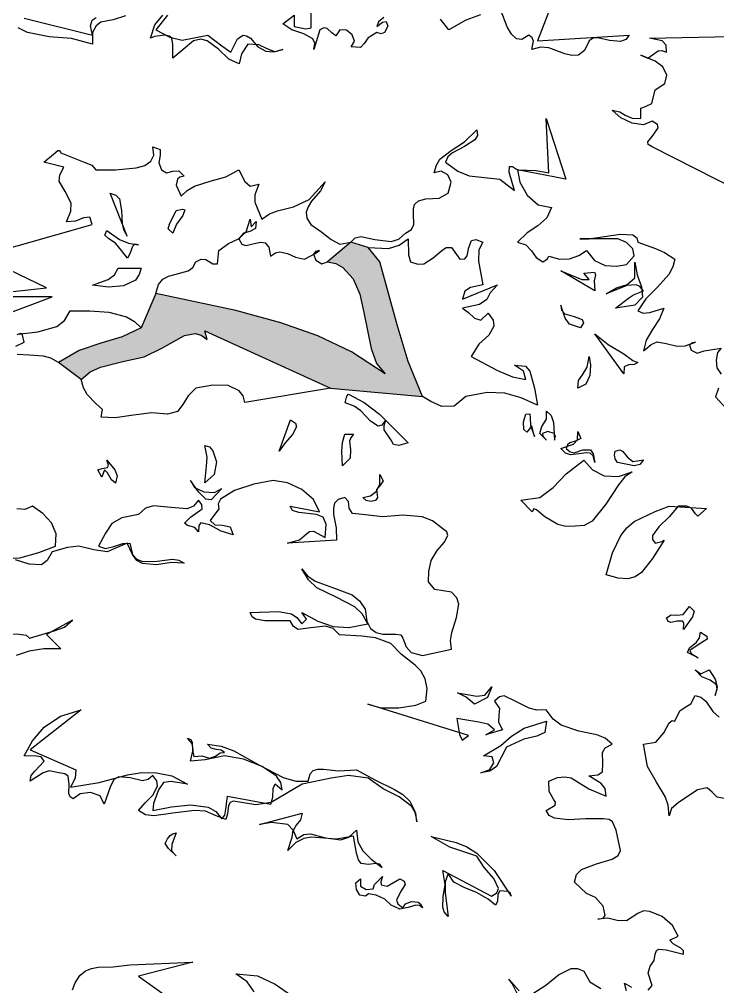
# Model space of a CAD drawing. Header units: millimetres. Extents: x 2403 to 72627, y 1744 to 50777.
# Drawn here: x 6985 to 11724, y 12746 to 19310 of the extents above; entities that cross this region are included whole.
import ezdxf

# ---------------------------------------------------------------- set-up
doc = ezdxf.new("R2010")
doc.units = ezdxf.units.MM
doc.layers.add('dwgmodels.com', color=250, linetype='Continuous')

# ---------------------------------------------------------------- blocks, each defined once
blk = doc.blocks.new('K15-2')
at = {"lineweight": -2}
h = blk.add_hatch(color=256, dxfattribs=at)
h.dxf.hatch_style = 1
h.set_gradient(color1=(127, 95, 63), one_color=1, tint=1, name='INVHEMISPHERICAL')
h.paths.add_polyline_path([(-241.4, 2795.9), (-259.4, 2839.9), (-273.4, 2886.4), (-295.4, 2965.9), (-309.9, 2983.9), (-331.9, 2990.9), (-361.4, 2965.9), (-350.9, 2963.9), (-341.9, 2958.9), (-328.9, 2944.4), (-320.4, 2924.9), (-315.4, 2901.9), (-306.4, 2856.4), (-299.4, 2837.4), (-288.4, 2824.4), (-330.9, 2852.4), (-373.4, 2872.4), (-420.4, 2888.9), (-476.9, 2904.4), (-577.9, 2925.9), (-596.4, 2882.4), (-620.4, 2871.4), (-647.4, 2863.4), (-674.9, 2853.9), (-700.9, 2838.9), (-672.4, 2817.4), (-660.9, 2826.9), (-647.9, 2832.9), (-619.9, 2839.9), (-592.9, 2845.9), (-570.4, 2856.9), (-541.9, 2872.9), (-528.4, 2875.4), (-520.9, 2873.4), (-513.4, 2867.9), (-516.4, 2878.9), (-357.4, 2806.4)])
for p, q in [((-331.9, 2990.9), (-361.4, 2965.9)), ((-309.9, 2983.9), (-331.9, 2990.9)), ((-577.9, 2925.9), (-596.4, 2882.4)), ((-672.4, 2817.4), (-700.9, 2838.9)), ((-357.4, 2806.4), (-241.4, 2795.9))]:
    blk.add_line(p, q)
at = {"linetype": 'Continuous'}
for points in [[(-67.4, 3320.4), (-96.4, 3244.9), (19.6, 3251.9), (15.1, 3246.4), (8.6, 3243.9), (-5.4, 3245.4), (-19.9, 3248.9), (-25.9, 3248.4), (-30.9, 3244.9), (-36.9, 3232.9), (-44.4, 3226.9), (-52.9, 3226.4), (-61.9, 3228.4), (-81.9, 3235.9), (-92.4, 3236.9), (-103.4, 3233.9), (-101.4, 3244.4), (-102.9, 3248.9), (-107.4, 3251.9), (-115.9, 3246.4), (-122.9, 3247.4), (-128.9, 3253.4), (-134.4, 3262.4), (-149.9, 3302.4)], [(-168.4, 3277.9), (-186.9, 3270.9), (-208.4, 3258.9), (-218.9, 3272.4)], [(-290.4, 3274.4), (-296.9, 3268.9), (-298.9, 3262.9), (-291.9, 3268.4), (-287.4, 3269.4), (-285.4, 3263.4), (-289.4, 3255.4), (-293.4, 3253.9), (-298.9, 3255.4), (-309.9, 3248.9), (-314.9, 3241.4), (-319.9, 3236.4), (-331.4, 3237.4), (-327.4, 3244.4), (-330.4, 3252.4), (-337.4, 3258.4), (-345.9, 3258.9), (-350.9, 3251.4), (-355.9, 3254.9), (-361.9, 3260.4), (-365.9, 3261.4), (-370.9, 3258.9), (-378.4, 3233.9), (-377.4, 3241.9), (-379.9, 3247.4), (-391.4, 3253.9), (-406.4, 3258.9), (-417.9, 3266.4), (-403.4, 3277.4), (-403.4, 3262.9), (-388.9, 3259.9), (-381.9, 3261.4), (-381.9, 3269.9), (-381.9, 3279.9)], [(-563.4, 3277.4), (-577.9, 3258.9), (-560.4, 3249.4), (-544.9, 3245.9), (-512.4, 3251.9), (-494.9, 3238.4), (-483.4, 3230.4), (-474.9, 3247.4), (-467.9, 3251.9), (-463.4, 3251.4), (-458.4, 3248.4), (-449.4, 3237.4), (-439.4, 3231.9), (-428.9, 3230.9), (-417.9, 3233.9), (-427.9, 3230.9), (-437.4, 3234.9), (-447.9, 3239.9), (-461.9, 3240.9), (-469.9, 3228.4), (-472.9, 3215.9), (-485.9, 3221.9), (-498.9, 3234.4), (-513.4, 3244.9), (-521.4, 3246.9), (-530.4, 3244.9), (-556.4, 3222.9), (-556.4, 3240.4), (-557.9, 3248.4), (-561.4, 3250.9), (-566.9, 3251.9), (-579.9, 3250.4), (-584.9, 3248.4), (-579.4, 3264.9), (-569.4, 3277.4)], [(-616.4, 3276.4), (-631.9, 3271.4), (-647.4, 3268.4), (-653.4, 3263.9), (-657.9, 3255.4), (-657.9, 3240.9), (-684.4, 3247.9), (-712.9, 3249.9), (-739.9, 3255.4), (-751.9, 3261.4)], [(-744.4, 3273.4), (-657.9, 3251.9), (-660.4, 3263.9), (-658.4, 3270.9), (-653.4, 3274.4)], [(-444.4, 3019.9), (-434.4, 3026.4), (-424.4, 3030.4), (-404.4, 3035.4), (-384.4, 3044.4), (-364.4, 3066.9), (-370.4, 3055.4), (-381.4, 3042.4), (-385.9, 3035.4), (-388.4, 3028.4), (-387.4, 3020.9), (-382.4, 3012.9), (-368.4, 3003.4), (-356.9, 2993.9), (-345.9, 2988.4), (-331.9, 2990.9), (-326.4, 2996.4), (-319.4, 2997.9), (-301.4, 2993.9), (-280.9, 2991.4), (-271.4, 2994.4), (-262.9, 3001.9), (-255.4, 3006.9), (-252.4, 3012.9), (-252.9, 3026.4), (-252.9, 3032.9), (-251.4, 3038.4), (-246.4, 3042.9), (-237.4, 3045.4), (-220.4, 3046.4), (-208.9, 3052.4), (-205.4, 3066.4), (-209.4, 3075.9), (-217.9, 3080.4), (-226.9, 3078.4), (-223.9, 3087.9), (-219.4, 3095.4), (-205.4, 3106.4), (-188.4, 3117.4), (-172.9, 3132.4), (-171.9, 3125.4), (-175.4, 3119.9), (-188.4, 3111.4), (-203.4, 3103.4), (-209.4, 3098.4), (-212.4, 3091.9), (-196.9, 3080.4), (-182.4, 3074.4), (-143.9, 3070.4), (-125.4, 3055.9), (-131.9, 3078.9), (-131.4, 3086.4), (-127.9, 3086.4), (-121.4, 3081.9), (-97.9, 3081.4), (-81.9, 3078.4), (-85.4, 3146.9), (-60.4, 3070.4), (-121.4, 3081.9), (-118.4, 3066.4), (-109.4, 3049.9), (-95.4, 3037.9), (-78.4, 3034.4), (-84.4, 3021.4), (-95.9, 3011.4), (-109.4, 3002.4), (-121.4, 2990.9), (-110.9, 2987.4), (-103.9, 2979.9), (-97.9, 2971.4), (-89.4, 2965.9), (-83.9, 2969.4), (-81.9, 2972.9), (-68.4, 2969.4), (-55.9, 2969.9), (-43.9, 2973.9), (-34.4, 2980.4), (-24.4, 2967.4), (-10.9, 2961.4), (3.6, 2960.4), (16.1, 2962.4), (25.6, 2973.4), (24.1, 2982.4), (16.1, 2990.4), (5.1, 2994.9), (-31.9, 2994.9), (-42.9, 2994.9), (-31.4, 2994.9), (8.1, 3000.9), (24.1, 2999.9), (29.1, 2996.4), (30.6, 2990.9), (52.6, 2982.9), (64.1, 2977.9), (77.1, 2969.4), (74.6, 2959.4), (69.6, 2949.9), (55.1, 2933.9), (40.6, 2919.4), (30.6, 2903.9), (37.1, 2900.9), (45.6, 2901.9), (63.1, 2907.4), (57.6, 2893.9), (49.1, 2880.4), (41.1, 2866.9), (37.6, 2853.4), (47.1, 2861.4), (54.6, 2864.9), (66.1, 2862.9), (80.1, 2859.4), (90.1, 2859.9), (103.1, 2864.4), (98.1, 2863.4), (95.6, 2860.9), (97.6, 2854.4), (105.1, 2850.4), (114.1, 2853.4), (135.6, 2856.9), (131.1, 2851.4), (129.1, 2841.9), (130.1, 2831.9), (135.6, 2823.9)], [(132.1, 2806.4), (128.6, 2795.4), (151.6, 2770.4)], [(157.1, 3055.9), (48.6, 3110.9), (43.6, 3113.9), (43.1, 3117.4), (49.6, 3125.9), (56.1, 3134.9), (55.1, 3139.4), (48.6, 3143.4), (37.6, 3138.9), (23.1, 3140.9), (9.1, 3147.9), (-1.9, 3157.4), (7.6, 3155.4), (14.6, 3150.9), (23.1, 3147.4), (34.1, 3146.9), (34.1, 3159.9), (40.1, 3161.9), (48.1, 3165.9), (52.1, 3182.9), (64.6, 3190.9), (67.1, 3201.4), (62.1, 3211.9), (52.1, 3219.4), (34.1, 3226.9), (43.1, 3222.9), (49.1, 3227.4), (56.1, 3232.4), (60.6, 3232.9), (66.6, 3230.4), (66.1, 3239.4), (61.1, 3244.9), (45.1, 3248.4), (230.1, 3251.9)], [(-683.4, 2046.9), (-679.9, 2055.9), (-673.9, 2064.9), (-666.9, 2070.9), (-659.4, 2073.9), (-650.9, 2075.4), (-631.9, 2075.9), (-610.9, 2078.4), (-531.4, 2081.9), (-599.9, 2063.9), (-567.4, 2040.9)], [(-453.9, 2044.4), (-462.9, 2056.9), (-476.9, 2066.9), (-449.9, 2064.4), (-427.4, 2053.9), (-406.9, 2039.9)], [(-121.4, 2041.4), (-128.4, 2054.9), (-132.4, 2060.4), (-119.4, 2045.4)], [(-103.4, 2041.4), (-85.9, 2052.9), (-69.9, 2065.9), (-53.9, 2073.9), (-45.9, 2073.9), (-37.9, 2070.4), (-30.4, 2056.9), (-16.4, 2048.4)], [(16.1, 2045.4), (13.6, 2055.4), (22.6, 2050.4)], [(43.6, 2046.4), (48.6, 2052.4), (43.6, 2067.9), (46.1, 2076.9), (51.1, 2083.9), (52.1, 2091.9), (54.1, 2096.4), (57.1, 2098.4), (66.1, 2097.4), (88.1, 2091.9), (88.1, 2095.9), (84.6, 2099.4), (75.1, 2104.9), (70.6, 2109.4), (81.1, 2114.4), (74.1, 2127.9), (61.1, 2139.4), (45.6, 2145.9), (37.6, 2146.4), (30.6, 2143.4), (16.1, 2133.9), (4.1, 2134.4), (-7.4, 2137.4), (-19.9, 2135.9), (-13.4, 2137.4), (-10.9, 2140.9), (-13.4, 2152.4), (-22.9, 2163.4), (-34.4, 2168.4), (-49.4, 2182.9), (-46.9, 2192.4), (-40.9, 2198.9), (-21.9, 2205.9), (-1.9, 2211.9), (5.6, 2216.4), (8.6, 2222.9), (3.1, 2248.4), (-1.4, 2258.9), (-5.9, 2261.9), (-12.9, 2262.9), (-35.4, 2262.9), (-57.4, 2261.4), (-74.9, 2263.4), (-81.4, 2266.9), (-85.4, 2273.4), (-73.9, 2279.9), (-73.4, 2283.9), (-75.9, 2287.4), (-81.4, 2297.4), (-81.9, 2310.4), (-70.9, 2314.9), (-61.9, 2315.9), (-53.9, 2314.4), (-46.9, 2310.4), (-31.4, 2300.4), (-9.4, 2291.4), (-10.9, 2300.9), (-15.9, 2307.4), (-31.4, 2316.9), (-19.9, 2318.4), (-14.4, 2321.9), (-13.9, 2332.9), (-14.4, 2346.4), (-10.9, 2352.4), (-1.9, 2356.9), (-10.9, 2364.4), (-21.4, 2368.9), (-43.9, 2373.4), (-66.4, 2380.9), (-76.4, 2388.4), (-85.4, 2400.4), (-96.9, 2399.9), (-106.9, 2402.4), (-124.4, 2411.4), (-138.4, 2417.9), (-144.4, 2416.9), (-150.4, 2411.4), (-144.4, 2401.9), (-144.9, 2393.4), (-145.4, 2384.9), (-140.4, 2374.9), (-157.9, 2369.9), (-161.4, 2368.9), (-150.4, 2374.9), (-158.9, 2382.4), (-170.4, 2384.9), (-197.9, 2389.4), (-194.9, 2369.4), (-191.4, 2361.9), (-183.4, 2367.9), (-310.4, 2407.4), (-293.9, 2402.9), (-271.4, 2402.9), (-249.9, 2406.4), (-237.4, 2411.4), (-235.4, 2427.4), (-237.9, 2439.4), (-243.4, 2449.4), (-250.9, 2456.9), (-267.9, 2470.4), (-281.4, 2483.9), (-300.9, 2491.4), (-317.9, 2493.4), (-346.4, 2494.9), (-354.4, 2502.9), (-363.9, 2505.9), (-382.4, 2503.9), (-398.4, 2501.9), (-404.4, 2505.4), (-408.4, 2512.9), (-440.4, 2512.9), (-452.4, 2514.9), (-456.4, 2517.9), (-458.9, 2523.4), (-423.4, 2524.4), (-406.9, 2521.4), (-399.9, 2516.9), (-393.9, 2508.9), (-387.9, 2514.9), (-393.9, 2523.4), (-373.4, 2512.4), (-354.4, 2505.4), (-334.4, 2504.4), (-310.4, 2508.9), (-317.4, 2521.4), (-326.9, 2530.4), (-350.4, 2542.4), (-374.9, 2554.4), (-385.4, 2564.4), (-393.9, 2578.4), (-386.4, 2569.4), (-376.9, 2562.9), (-353.9, 2554.4), (-330.4, 2545.4), (-320.9, 2537.9), (-313.9, 2527.4), (-311.9, 2512.4), (-306.9, 2502.9), (-299.9, 2497.9), (-291.4, 2495.9), (-274.9, 2495.9), (-268.9, 2494.9), (-266.4, 2490.9), (-261.9, 2479.9), (-255.9, 2472.9), (-241.4, 2468.9), (-204.9, 2476.9), (-205.9, 2487.9), (-204.4, 2497.9), (-198.4, 2516.9), (-195.4, 2533.9), (-197.9, 2541.9), (-204.9, 2548.9), (-225.9, 2552.4), (-233.9, 2561.9), (-233.4, 2574.9), (-230.4, 2588.9), (-222.9, 2601.4), (-213.9, 2611.4), (-209.4, 2620.4), (-210.9, 2624.9), (-215.9, 2628.9), (-228.9, 2638.9), (-241.9, 2643.9), (-266.4, 2645.9), (-291.4, 2643.9), (-317.4, 2646.9), (-329.9, 2648.4), (-333.9, 2654.9), (-334.9, 2663.4), (-339.4, 2668.4), (-347.9, 2665.9), (-352.4, 2661.4), (-353.9, 2654.9), (-353.9, 2646.9), (-350.4, 2629.9), (-349.9, 2614.4), (-411.9, 2610.9), (-396.9, 2614.9), (-387.9, 2622.4), (-383.9, 2625.4), (-378.9, 2625.9), (-364.4, 2617.9), (-362.9, 2634.9), (-366.9, 2643.4), (-375.4, 2646.9), (-397.4, 2649.4), (-405.4, 2651.9), (-408.4, 2657.4), (-371.4, 2650.4), (-378.9, 2665.9), (-393.9, 2678.4), (-411.9, 2686.9), (-429.9, 2689.9), (-454.4, 2685.4), (-478.9, 2677.4), (-496.4, 2666.4), (-499.4, 2660.4), (-498.4, 2653.9), (-509.4, 2639.4), (-503.4, 2633.9), (-493.9, 2633.4), (-484.4, 2631.4), (-480.4, 2621.4), (-495.4, 2625.9), (-510.4, 2633.9), (-521.4, 2636.4), (-523.9, 2632.9), (-524.4, 2624.9), (-528.9, 2630.4), (-537.9, 2632.9), (-541.9, 2635.9), (-534.4, 2643.4), (-519.4, 2653.9), (-519.9, 2659.4), (-524.4, 2664.9), (-530.4, 2657.4), (-538.4, 2653.9), (-558.9, 2655.9), (-580.9, 2657.9), (-590.9, 2654.9), (-599.9, 2646.9), (-620.9, 2642.9), (-633.4, 2635.4), (-641.4, 2623.4), (-650.4, 2606.9), (-641.4, 2603.9), (-630.9, 2606.4), (-619.9, 2610.4), (-610.9, 2610.9), (-607.4, 2596.4), (-601.9, 2590.4), (-594.9, 2587.4), (-576.4, 2587.9), (-556.9, 2590.4), (-548.9, 2589.4), (-542.4, 2585.4), (-558.4, 2586.4), (-577.4, 2583.4), (-594.9, 2584.9), (-601.9, 2588.9), (-607.4, 2596.4), (-614.4, 2610.9), (-639.4, 2599.9), (-656.4, 2602.4), (-675.4, 2606.9), (-689.4, 2605.4), (-708.9, 2599.9), (-715.4, 2588.9), (-722.4, 2583.4), (-737.9, 2584.4), (-755.4, 2589.9)], [(-775.4, 2590.9), (-749.9, 2592.4), (-725.9, 2598.9), (-704.9, 2606.9), (-703.9, 2622.4), (-709.9, 2636.4), (-720.9, 2648.4), (-733.9, 2657.4), (-743.4, 2653.4), (-753.4, 2653.9)], [(-871.4, 2860.9), (-708.9, 2921.9), (-820.9, 2921.9), (-715.9, 2932.9), (-799.4, 2972.9), (-658.4, 3012.9), (-661.4, 3022.4), (-669.4, 3021.4), (-679.4, 3017.4), (-690.9, 3016.4), (-685.4, 3029.9), (-684.9, 3039.9), (-692.4, 3054.9), (-699.9, 3067.9), (-699.4, 3075.9), (-694.4, 3085.4), (-719.4, 3091.9), (-707.4, 3101.9), (-701.9, 3106.4), (-699.4, 3106.4), (-697.9, 3103.4), (-668.4, 3091.9), (-658.9, 3087.9), (-653.9, 3081.9), (-628.9, 3081.9), (-602.9, 3084.4), (-591.9, 3087.4), (-584.4, 3092.9), (-580.4, 3100.4), (-581.9, 3110.9), (-572.4, 3107.9), (-572.4, 3100.4), (-574.4, 3090.9), (-570.9, 3081.9), (-564.4, 3078.4), (-556.4, 3080.4), (-548.9, 3080.9), (-542.4, 3073.9), (-547.9, 3072.9), (-550.9, 3070.4), (-552.4, 3062.9), (-545.9, 3048.9), (-538.4, 3055.9), (-529.4, 3061.4), (-509.4, 3067.9), (-489.9, 3073.4), (-473.4, 3081.9), (-465.9, 3067.4), (-458.9, 3061.4), (-447.9, 3063.9), (-452.9, 3050.4), (-452.9, 3041.4), (-444.4, 3019.9), (-434.4, 3026.4)], [(-635.9, 3052.4), (-628.4, 3049.9), (-623.9, 3045.4), (-621.4, 3030.9), (-620.4, 3013.9), (-618.4, 3005.9), (-614.4, 2998.4), (-635.9, 3052.4)], [(-552.4, 3030.9), (-544.4, 3032.4), (-541.4, 3031.4), (-543.9, 3024.4), (-551.9, 3013.4), (-556.4, 3001.9), (-562.4, 3007.4), (-560.9, 3013.4), (-552.4, 3030.9)], [(-458.9, 3019.9), (-457.9, 3009.9), (-451.4, 3016.9), (-452.4, 3007.9), (-459.4, 3004.4), (-467.4, 3001.9), (-473.4, 2994.9), (-469.4, 2988.4), (-464.4, 2986.4), (-451.9, 2989.4), (-445.4, 2990.9), (-439.9, 2989.9), (-435.4, 2984.4), (-433.4, 2972.9), (-426.9, 2977.4), (-421.4, 2978.4), (-411.9, 2976.4), (-401.9, 2971.9), (-390.4, 2969.4), (-376.9, 2976.4), (-371.4, 2980.4), (-376.4, 2978.9), (-378.9, 2975.4), (-375.9, 2967.9), (-368.4, 2963.4), (-361.4, 2965.9), (-350.9, 2963.9), (-341.9, 2958.9), (-328.9, 2944.4), (-320.4, 2924.9), (-315.4, 2901.9), (-306.4, 2856.4), (-299.4, 2837.4), (-288.4, 2824.4), (-330.9, 2852.4), (-373.4, 2872.4), (-420.4, 2888.9), (-476.9, 2904.4), (-577.9, 2925.9), (-574.9, 2937.4), (-569.4, 2943.9), (-561.9, 2947.9), (-553.9, 2949.9), (-537.4, 2954.4), (-531.4, 2958.9), (-527.4, 2965.9), (-520.9, 2969.4), (-514.9, 2968.9), (-505.9, 2963.4), (-500.4, 2963.4), (-498.4, 2980.4), (-486.4, 2988.9), (-473.9, 2994.9), (-463.9, 3003.9), (-458.9, 3019.9)], [(-639.9, 3005.4), (-623.9, 2993.9), (-612.4, 2989.4), (-599.9, 2987.4), (-604.4, 2988.4), (-607.4, 2985.4), (-610.9, 2975.9), (-613.9, 2970.4), (-621.4, 2980.4), (-628.9, 2989.4), (-637.4, 2994.9), (-642.4, 2999.4), (-639.9, 3005.4)], [(-259.4, 2994.9), (-258.9, 2974.9), (-256.4, 2965.9), (-247.4, 2962.9), (-239.9, 2963.4), (-227.9, 2970.9), (-216.9, 2980.4), (-211.4, 2983.9), (-204.9, 2983.9), (-194.4, 2969.4), (-187.9, 2969.9), (-184.9, 2973.4), (-182.9, 2983.9), (-179.4, 2992.9), (-173.9, 2993.9), (-165.4, 2990.9), (-170.4, 2980.9), (-170.9, 2966.9), (-165.4, 2936.9), (-180.9, 2933.4), (-187.9, 2928.9), (-190.9, 2918.9), (-146.9, 2936.9), (-155.9, 2926.9), (-160.4, 2918.4), (-169.4, 2911.9), (-190.9, 2907.4), (-183.4, 2901.9), (-175.9, 2894.9), (-167.9, 2892.4), (-158.4, 2900.9), (-152.4, 2892.4), (-151.4, 2884.9), (-157.9, 2873.4), (-170.4, 2861.9), (-179.9, 2846.4), (-146.9, 2828.9), (-127.9, 2820.9), (-110.9, 2817.4), (-113.9, 2827.9), (-125.4, 2835.4), (-111.4, 2834.4), (-105.9, 2827.9), (-99.9, 2806.4), (-96.4, 2784.9), (-116.9, 2794.4), (-137.4, 2799.9), (-159.9, 2800.9), (-186.9, 2795.9), (-201.4, 2783.9), (-216.9, 2783.4), (-230.9, 2789.4), (-241.4, 2795.9), (-259.4, 2839.9), (-273.4, 2886.4), (-295.4, 2965.9), (-309.9, 2983.9), (-284.4, 2982.9), (-270.9, 2986.9), (-259.4, 2994.9)], [(-625.4, 2957.9), (-596.4, 2957.9), (-598.9, 2949.9), (-603.9, 2942.9), (-618.9, 2935.4), (-637.9, 2933.9), (-657.9, 2936.4), (-638.4, 2943.4), (-630.4, 2949.4), (-625.4, 2957.9)], [(26.6, 2965.4), (29.6, 2949.4), (35.1, 2934.4), (36.1, 2921.4), (26.6, 2911.4), (2.1, 2907.4), (18.6, 2919.9), (25.1, 2924.4), (37.6, 2929.4), (33.1, 2934.9), (28.1, 2936.9), (16.6, 2935.9), (-9.4, 2925.4), (3.6, 2932.9), (17.1, 2937.4), (26.6, 2945.9), (26.6, 2965.4)], [(-66.9, 2954.4), (-40.4, 2943.4), (-30.9, 2943.4), (-37.9, 2951.4), (-24.4, 2952.9), (-22.9, 2949.4), (-24.9, 2941.9), (-23.9, 2929.4), (-66.9, 2954.4)], [(-66.9, 2911.4), (-65.9, 2904.9), (-61.9, 2900.4), (-49.9, 2896.9), (-39.9, 2892.9), (-38.4, 2888.9), (-41.9, 2882.4), (-55.9, 2887.4), (-61.4, 2894.9), (-66.9, 2911.4)], [(-686.4, 2903.9), (-661.4, 2903.9), (-637.4, 2902.4), (-614.9, 2896.4), (-604.9, 2890.4), (-596.4, 2882.4), (-620.4, 2871.4), (-647.4, 2863.4), (-674.9, 2853.9), (-700.9, 2838.9), (-710.4, 2844.4), (-719.9, 2846.9), (-737.4, 2847.9), (-752.9, 2848.9)], [(-754.9, 2859.4), (-744.4, 2864.4), (-746.9, 2874.9), (-749.4, 2875.4), (-753.4, 2873.9)], [(-752.4, 2874.4), (-726.9, 2877.4), (-702.9, 2884.4), (-693.4, 2891.9), (-686.4, 2903.9)], [(-516.4, 2878.9), (-357.4, 2806.4), (-465.9, 2788.4), (-467.9, 2796.9), (-472.9, 2802.9), (-486.9, 2809.9), (-505.9, 2810.4), (-527.4, 2806.4), (-537.4, 2796.9), (-543.9, 2785.9), (-550.9, 2776.9), (-563.4, 2773.4), (-582.9, 2775.4), (-606.4, 2772.4), (-629.4, 2768.9), (-646.9, 2769.9), (-645.4, 2779.4), (-653.9, 2786.9), (-664.9, 2798.4), (-669.4, 2806.9), (-672.4, 2817.4), (-660.9, 2826.9), (-647.9, 2832.9), (-619.9, 2839.9), (-592.9, 2845.9), (-570.4, 2856.9), (-541.9, 2872.9), (-528.4, 2875.4), (-520.9, 2873.4), (-513.4, 2867.9), (-516.4, 2878.9)], [(-23.9, 2874.9), (-6.9, 2861.4), (12.6, 2849.9), (24.1, 2841.4), (30.6, 2838.9), (25.6, 2836.4), (18.6, 2835.9), (13.1, 2833.4), (12.6, 2824.4), (-23.9, 2874.9)], [(-30.9, 2846.4), (-29.4, 2835.4), (-30.4, 2822.4), (-35.4, 2811.4), (-45.4, 2806.4), (-44.4, 2815.9), (-39.4, 2823.4), (-33.4, 2832.9), (-30.9, 2846.4)], [(-334.9, 2798.9), (-314.9, 2788.4), (-295.9, 2773.4), (-259.4, 2737.4), (-271.4, 2733.9), (-277.9, 2735.4), (-280.9, 2740.9), (-289.9, 2753.9), (-289.9, 2759.4), (-287.9, 2766.4), (-292.9, 2759.9), (-297.4, 2758.4), (-306.9, 2764.9), (-319.4, 2777.9), (-327.9, 2783.9), (-338.9, 2787.9), (-336.9, 2796.4), (-334.9, 2798.9)], [(-110.9, 2773.4), (-105.9, 2773.9), (-105.4, 2768.9), (-104.9, 2759.4), (-99.9, 2745.4), (-103.4, 2758.9), (-109.9, 2750.9), (-113.4, 2754.4), (-113.9, 2763.9), (-110.9, 2773.4)], [(-84.9, 2777.4), (-78.9, 2771.9), (-75.9, 2762.9), (-74.9, 2740.9), (-73.4, 2745.9), (-75.4, 2749.4), (-83.4, 2751.9), (-89.9, 2749.4), (-89.4, 2745.9), (-84.9, 2740.9), (-93.4, 2749.4), (-90.9, 2757.9), (-84.9, 2767.4), (-84.9, 2777.4)], [(-407.9, 2766.4), (-401.9, 2762.4), (-400.4, 2757.4), (-405.4, 2747.9), (-414.9, 2737.4), (-422.4, 2726.9), (-407.9, 2766.4)], [(-339.4, 2748.4), (-328.4, 2748.4), (-331.9, 2743.9), (-333.4, 2739.4), (-332.4, 2728.4), (-332.9, 2717.9), (-342.4, 2708.4), (-343.4, 2726.9), (-342.4, 2737.9), (-339.4, 2748.4)], [(-45.4, 2751.9), (-41.4, 2742.9), (-47.4, 2739.9), (-55.4, 2737.4), (-58.4, 2734.9), (-59.9, 2730.4), (-54.9, 2725.9), (-49.9, 2724.9), (-38.9, 2728.4), (-29.4, 2728.4), (-25.9, 2723.4), (-23.9, 2712.4), (-25.9, 2720.9), (-29.9, 2724.4), (-34.9, 2724.9), (-40.9, 2723.9), (-54.4, 2722.4), (-60.9, 2724.4), (-66.9, 2730.4), (-50.9, 2735.9), (-45.9, 2741.4), (-45.4, 2751.9)], [(-516.4, 2733.9), (-510.4, 2732.4), (-505.9, 2727.4), (-501.4, 2713.4), (-504.4, 2697.4), (-516.4, 2686.9), (-513.9, 2707.9), (-513.4, 2719.4), (-516.4, 2733.9)], [(1.6, 2726.9), (7.6, 2728.4), (11.6, 2726.4), (17.1, 2719.9), (24.1, 2713.9), (37.6, 2715.9), (33.1, 2709.9), (25.6, 2708.4), (4.6, 2712.4), (1.6, 2717.4), (1.1, 2722.4), (1.6, 2726.9)], [(-639.9, 2715.4), (-629.9, 2703.4), (-626.9, 2695.9), (-628.9, 2686.4), (-633.9, 2690.9), (-638.9, 2699.4), (-642.9, 2703.4), (-646.4, 2693.9), (-651.4, 2703.4), (-645.9, 2704.9), (-638.9, 2706.4), (-637.9, 2709.4), (-639.9, 2715.4)], [(-37.9, 2715.4), (-26.9, 2703.4), (-11.9, 2695.9), (6.1, 2694.9), (23.1, 2700.9), (14.1, 2694.4), (6.1, 2684.4), (-9.9, 2659.9), (-27.4, 2638.4), (-37.4, 2632.9), (-48.9, 2632.4), (-60.4, 2631.9), (-70.4, 2634.4), (-86.9, 2643.9), (-97.4, 2652.9), (-100.9, 2653.9), (-102.9, 2650.4), (-117.4, 2664.9), (-93.4, 2668.4), (-76.4, 2680.9), (-59.9, 2698.4), (-37.9, 2715.4)], [(-534.4, 2689.9), (-529.4, 2680.9), (-517.4, 2675.4), (-503.9, 2674.9), (-494.9, 2679.9), (-508.4, 2665.4), (-514.9, 2666.4), (-524.4, 2675.4), (-534.4, 2689.9)], [(-295.4, 2697.4), (-290.9, 2689.4), (-294.4, 2684.4), (-299.4, 2678.4), (-298.4, 2668.4), (-300.9, 2664.4), (-306.4, 2663.4), (-312.4, 2664.4), (-316.9, 2668.4), (-306.9, 2670.4), (-299.4, 2676.4), (-295.4, 2685.4), (-295.4, 2697.4)], [(70.1, 2657.4), (117.1, 2654.4), (106.1, 2644.9), (103.1, 2647.9), (98.1, 2654.9), (92.1, 2657.4), (81.1, 2657.4), (70.1, 2643.9), (57.1, 2631.4), (49.1, 2620.4), (49.1, 2615.4), (52.1, 2610.9), (60.6, 2612.9), (63.6, 2614.4), (49.1, 2591.4), (35.1, 2573.9), (27.1, 2568.4), (17.6, 2565.9), (5.6, 2566.4), (-9.4, 2570.9), (-1.4, 2598.4), (9.1, 2620.4), (16.6, 2629.9), (25.6, 2637.9), (52.1, 2650.9), (70.1, 2657.4)], [(-775.4, 2496.9), (-750.4, 2495.9), (-741.9, 2494.4), (-737.4, 2490.9), (-706.4, 2499.9), (-693.4, 2504.9), (-683.4, 2513.4), (-715.9, 2495.4), (-697.9, 2477.4), (-719.4, 2477.4), (-737.9, 2474.4), (-754.4, 2468.9)], [(95.6, 2530.9), (101.6, 2524.9), (99.6, 2517.9), (88.1, 2501.9), (88.6, 2509.4), (87.1, 2512.4), (80.1, 2512.4), (72.1, 2510.4), (68.6, 2511.9), (66.6, 2516.4), (72.6, 2520.4), (79.6, 2519.9), (87.6, 2520.9), (95.6, 2530.9)], [(109.6, 2498.4), (117.6, 2493.4), (118.1, 2489.4), (106.6, 2482.4), (96.1, 2475.4), (97.6, 2471.4), (106.6, 2465.9), (93.1, 2472.9), (95.6, 2478.4), (104.6, 2485.9), (108.1, 2491.4), (109.6, 2498.4)], [(102.6, 2450.9), (110.1, 2445.9), (120.6, 2450.9), (128.1, 2438.9), (130.6, 2429.4), (128.1, 2418.4), (130.6, 2426.4), (129.6, 2431.9), (121.6, 2437.9), (111.1, 2441.9), (102.6, 2450.9)], [(-153.9, 2429.4), (-159.4, 2415.9), (-175.9, 2407.4), (-186.4, 2416.4), (-197.4, 2421.9), (-172.9, 2417.4), (-162.9, 2418.9), (-153.9, 2429.4)], [(102.6, 2418.4), (110.1, 2416.4), (116.1, 2411.4), (125.1, 2398.4), (133.1, 2390.9)], [(142.1, 2287.9), (130.6, 2289.9), (124.1, 2296.4), (118.1, 2301.9), (105.6, 2299.4), (81.1, 2282.9), (73.1, 2275.9), (70.1, 2266.4), (68.6, 2279.9), (65.1, 2290.9), (54.1, 2308.9), (42.6, 2328.9), (37.6, 2356.9), (53.1, 2359.4), (63.1, 2371.4), (70.1, 2383.9), (73.6, 2386.9), (77.1, 2385.9), (83.6, 2398.9), (90.1, 2403.9), (97.1, 2407.9), (102.6, 2418.4)], [(-672.4, 2400.4), (-736.9, 2349.9), (-678.9, 2324.4), (-679.9, 2313.9), (-685.9, 2302.9), (-649.4, 2308.4), (-613.9, 2318.4), (-595.9, 2321.4), (-577.4, 2320.9), (-557.9, 2316.9), (-537.9, 2306.4), (-558.9, 2309.9), (-568.4, 2308.4), (-574.9, 2299.4), (-580.9, 2281.9), (-581.9, 2273.4), (-558.4, 2277.9), (-533.9, 2280.4), (-511.9, 2277.4), (-502.4, 2271.9), (-494.9, 2262.9), (-490.9, 2267.4), (-489.9, 2274.9), (-487.4, 2291.4), (-432.9, 2281.4), (-430.4, 2289.9), (-429.9, 2300.9), (-427.4, 2306.9), (-418.4, 2299.4), (-420.4, 2308.4), (-425.9, 2316.4), (-443.9, 2328.9), (-467.4, 2337.9), (-491.4, 2342.4), (-515.9, 2337.4), (-534.4, 2335.4), (-530.9, 2349.9), (-532.4, 2357.9), (-537.9, 2364.4), (-533.9, 2362.9), (-532.4, 2359.4), (-531.9, 2349.4), (-529.9, 2341.4), (-519.9, 2342.4), (-510.4, 2339.4), (-502.9, 2341.9), (-496.9, 2345.9), (-491.4, 2346.4), (-495.4, 2349.4), (-501.9, 2350.4), (-508.4, 2351.9), (-512.9, 2356.9), (-495.4, 2354.4), (-479.4, 2348.4), (-447.9, 2330.9), (-417.4, 2314.9), (-401.4, 2310.4), (-385.9, 2310.4), (-383.4, 2319.4), (-379.4, 2323.9), (-373.4, 2325.4), (-366.4, 2325.4), (-347.4, 2323.4), (-324.9, 2324.4), (-300.9, 2311.4), (-276.9, 2299.9), (-266.4, 2293.4), (-257.4, 2284.9), (-251.4, 2273.4), (-248.4, 2258.9), (-249.9, 2269.9), (-254.9, 2278.4), (-270.9, 2290.4), (-290.9, 2300.4), (-309.9, 2313.9), (-334.9, 2317.4), (-356.9, 2313.9), (-393.4, 2306.4), (-432.4, 2283.4), (-451.9, 2280.4), (-480.4, 2284.9), (-484.4, 2283.4), (-486.4, 2279.4), (-487.4, 2268.9), (-489.9, 2261.9), (-501.9, 2266.4), (-515.4, 2272.4), (-529.4, 2273.4), (-556.4, 2269.9), (-580.4, 2266.4), (-590.9, 2267.9), (-599.9, 2273.4), (-591.4, 2282.9), (-581.4, 2292.9), (-575.9, 2304.4), (-576.9, 2310.9), (-581.9, 2317.4), (-587.9, 2312.4), (-594.9, 2310.9), (-610.4, 2314.4), (-624.9, 2315.9), (-630.9, 2312.4), (-635.9, 2302.9), (-643.4, 2281.4), (-648.4, 2291.9), (-660.4, 2295.9), (-673.4, 2294.4), (-682.4, 2287.9), (-686.4, 2290.4), (-687.9, 2294.9), (-687.4, 2305.9), (-688.9, 2316.4), (-692.9, 2319.4), (-700.4, 2320.9), (-712.9, 2323.4), (-720.4, 2320.9), (-736.9, 2310.4), (-735.4, 2317.4), (-730.9, 2322.9), (-718.9, 2335.4), (-722.9, 2340.9), (-728.9, 2341.9), (-744.4, 2342.4), (-733.9, 2361.4), (-718.9, 2378.4), (-698.4, 2392.4), (-672.4, 2400.4)], [(-84.9, 2385.9), (-86.9, 2371.9), (-96.9, 2366.9), (-113.4, 2363.4), (-135.4, 2353.4), (-147.9, 2328.9), (-156.4, 2322.9), (-167.9, 2320.9), (-156.4, 2324.9), (-151.4, 2333.4), (-153.4, 2340.9), (-164.4, 2342.4), (-142.4, 2355.4), (-128.9, 2366.9), (-112.9, 2377.4), (-84.9, 2385.9)], [(-393.4, 2269.9), (-395.4, 2261.4), (-400.9, 2254.9), (-404.9, 2247.9), (-399.9, 2237.4), (-391.4, 2242.9), (-382.9, 2243.9), (-363.9, 2238.9), (-344.4, 2236.4), (-334.4, 2239.4), (-324.9, 2248.4), (-322.9, 2233.9), (-316.9, 2222.4), (-306.4, 2211.9), (-292.4, 2201.4), (-295.4, 2205.4), (-299.9, 2206.4), (-309.9, 2204.9), (-318.9, 2206.4), (-322.4, 2210.9), (-324.9, 2219.4), (-328.4, 2240.9), (-349.9, 2236.9), (-371.4, 2238.9), (-381.4, 2239.4), (-391.4, 2237.9), (-401.4, 2232.9), (-411.4, 2222.9), (-405.9, 2239.4), (-404.9, 2248.4), (-411.4, 2255.4), (-431.9, 2257.9), (-447.4, 2255.4), (-393.4, 2269.9)], [(-552.4, 2244.9), (-557.9, 2230.4), (-558.4, 2222.4), (-552.4, 2215.9), (-561.9, 2225.4), (-566.4, 2231.4), (-563.4, 2237.4), (-559.9, 2241.9), (-556.4, 2243.9), (-552.4, 2244.9)], [(-230.4, 2240.4), (-198.9, 2232.9), (-185.4, 2227.4), (-172.9, 2219.4), (-150.9, 2197.4), (-129.4, 2164.9), (-130.4, 2168.9), (-133.9, 2170.9), (-143.9, 2171.9), (-146.4, 2167.4), (-146.9, 2158.4), (-149.4, 2153.9), (-158.4, 2161.4), (-173.4, 2169.9), (-188.9, 2175.9), (-201.9, 2182.9), (-208.9, 2193.9), (-212.9, 2183.4), (-212.9, 2169.4), (-208.9, 2139.4), (-213.9, 2145.4), (-215.9, 2151.4), (-215.4, 2164.4), (-212.9, 2179.9), (-215.9, 2197.4), (-154.4, 2164.9), (-147.4, 2169.4), (-145.4, 2174.9), (-151.4, 2187.4), (-163.4, 2201.4), (-172.9, 2215.4), (-206.9, 2226.9), (-230.4, 2240.4)], [(-291.9, 2189.9), (-293.9, 2183.4), (-293.4, 2179.4), (-285.9, 2177.9), (-269.9, 2186.9), (-264.4, 2183.9), (-263.4, 2179.9), (-269.4, 2170.4), (-274.4, 2159.9), (-272.4, 2155.4), (-266.4, 2150.4), (-262.9, 2155.4), (-255.4, 2158.4), (-246.9, 2157.4), (-243.4, 2154.9), (-241.4, 2150.4), (-245.4, 2153.4), (-249.9, 2153.9), (-259.4, 2150.9), (-269.9, 2148.9), (-280.9, 2153.9), (-288.9, 2161.4), (-299.9, 2166.4), (-309.4, 2167.9), (-313.4, 2164.9), (-320.4, 2166.4), (-324.9, 2173.4), (-325.4, 2181.9), (-319.9, 2186.9), (-319.9, 2177.9), (-312.4, 2173.4), (-303.9, 2174.4), (-301.9, 2179.9), (-291.9, 2189.9)]]:
    blk.add_lwpolyline(points, dxfattribs=at)

msp = doc.modelspace()

# ---------------------------------------------------------------- block references
at = {"layer": 'dwgmodels.com', "xscale": 5.37560496273727, "yscale": 5.37560496273727, "zscale": 5.37560496273727}
msp.add_blockref('K15-2', (11018.9, 1721.2), dxfattribs=at)

doc.saveas('drawing.dxf')
